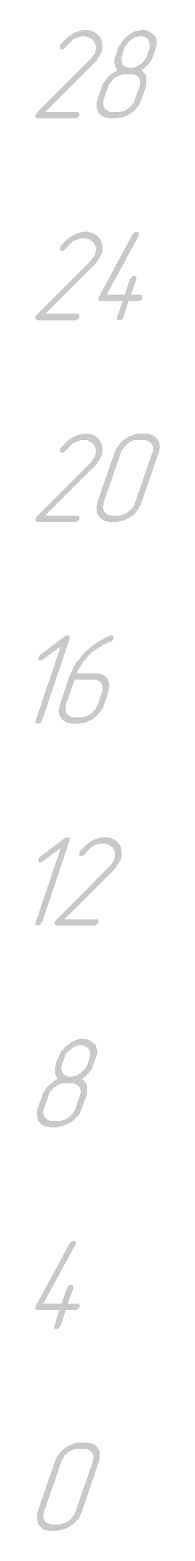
# Model space of a CAD drawing. Extents: x 260 to 1101, y 70 to 664.
# Drawn here: x 1014.2 to 1019.1, y 400.4 to 459.9 of the extents above; entities that cross this region are included whole.
import ezdxf

# ---------------------------------------------------------------- set-up
doc = ezdxf.new("R2010")
doc.units = 0
doc.header["$MEASUREMENT"] = 0
doc.layers.add('PDF _Сплошная заливка', color=7, linetype='CONTINUOUS')

msp = doc.modelspace()

# ---------------------------------------------------------------- hatches: boundary and pattern name
at = {"layer": 'PDF _Сплошная заливка', "transparency": 33554559}
for points in [[(1016.249, 459.89), (1016.274, 459.89), (1016.3, 459.89), (1016.401, 459.864), (1016.478, 459.839), (1016.579, 459.788), (1016.655, 459.737), (1016.706, 459.687), (1016.732, 459.636), (1016.732, 459.636), (1016.757, 459.636), (1016.757, 459.61), (1016.782, 459.585), (1016.808, 459.534), (1016.833, 459.458), (1016.859, 459.382), (1016.859, 459.28), (1016.859, 459.229), (1016.859, 459.153), (1016.859, 459.102), (1016.833, 459.026), (1016.833, 459.026), (1016.833, 459.001), (1016.808, 458.975), (1016.808, 458.95), (1016.782, 458.924), (1016.757, 458.874), (1016.706, 458.798), (1016.706, 458.772), (1016.706, 458.772), (1016.681, 458.747), (1016.655, 458.696), (1016.63, 458.671), (1016.579, 458.62), (1016.554, 458.569), (1016.478, 458.518), (1014.598, 456.639), (1015.868, 456.639), (1015.893, 456.639), (1015.919, 456.613), (1015.944, 456.588), (1015.944, 456.588), (1015.944, 456.562), (1015.944, 456.537), (1015.944, 456.511), (1015.944, 456.511), (1015.944, 456.486), (1015.919, 456.461), (1015.893, 456.435), (1015.868, 456.41), (1015.842, 456.41), (1015.817, 456.384), (1015.792, 456.384), (1014.267, 456.384), (1014.267, 456.384), (1014.242, 456.41), (1014.216, 456.435), (1014.216, 456.435), (1014.191, 456.461), (1014.191, 456.486), (1014.216, 456.511), (1014.216, 456.511), (1014.216, 456.537), (1014.242, 456.588), (1016.325, 458.671), (1016.401, 458.747), (1016.478, 458.848), (1016.478, 458.848), (1016.478, 458.848), (1016.503, 458.874), (1016.503, 458.899), (1016.554, 458.95), (1016.579, 459.026), (1016.579, 459.026), (1016.579, 459.026), (1016.579, 459.077), (1016.605, 459.128), (1016.605, 459.179), (1016.605, 459.255), (1016.579, 459.305), (1016.554, 459.382), (1016.528, 459.432), (1016.503, 459.458), (1016.503, 459.458), (1016.503, 459.483), (1016.478, 459.483), (1016.478, 459.509), (1016.401, 459.534), (1016.35, 459.585), (1016.325, 459.585), (1016.325, 459.585), (1016.3, 459.61), (1016.274, 459.61), (1016.249, 459.61), (1016.198, 459.636), (1016.122, 459.636), (1016.071, 459.636), (1016.046, 459.636), (1015.995, 459.636), (1015.944, 459.61), (1015.893, 459.585), (1015.817, 459.56), (1015.766, 459.534), (1015.741, 459.534), (1015.715, 459.534), (1015.69, 459.483), (1015.639, 459.458), (1015.588, 459.407), (1015.538, 459.356), (1015.461, 459.28), (1015.411, 459.204), (1015.385, 459.204), (1015.385, 459.179), (1015.36, 459.179), (1015.334, 459.153), (1015.334, 459.153), (1015.309, 459.128), (1015.309, 459.128), (1015.258, 459.128), (1015.258, 459.128), (1015.233, 459.128), (1015.207, 459.153), (1015.182, 459.153), (1015.182, 459.153), (1015.182, 459.179), (1015.182, 459.204), (1015.182, 459.255), (1015.207, 459.305), (1015.207, 459.305), (1015.207, 459.305), (1015.207, 459.331), (1015.233, 459.331), (1015.284, 459.407), (1015.334, 459.458), (1015.411, 459.534), (1015.487, 459.61), (1015.588, 459.687), (1015.69, 459.737), (1015.69, 459.737), (1015.69, 459.763), (1015.715, 459.763), (1015.766, 459.788), (1015.842, 459.813), (1015.919, 459.839), (1015.995, 459.864), (1016.096, 459.89), (1016.173, 459.89), (1016.224, 459.89)], [(1016.249, 451.889), (1016.274, 451.889), (1016.3, 451.889), (1016.401, 451.863), (1016.478, 451.838), (1016.579, 451.787), (1016.655, 451.736), (1016.706, 451.685), (1016.732, 451.635), (1016.732, 451.635), (1016.757, 451.635), (1016.757, 451.609), (1016.782, 451.584), (1016.808, 451.533), (1016.833, 451.457), (1016.859, 451.381), (1016.859, 451.279), (1016.859, 451.228), (1016.859, 451.152), (1016.859, 451.101), (1016.833, 451.025), (1016.833, 451.025), (1016.833, 451), (1016.808, 450.974), (1016.808, 450.949), (1016.782, 450.923), (1016.757, 450.873), (1016.706, 450.797), (1016.706, 450.771), (1016.706, 450.771), (1016.681, 450.746), (1016.655, 450.72), (1016.63, 450.67), (1016.579, 450.619), (1016.554, 450.568), (1016.478, 450.517), (1014.598, 448.638), (1015.868, 448.638), (1015.893, 448.638), (1015.919, 448.612), (1015.944, 448.587), (1015.944, 448.587), (1015.944, 448.561), (1015.944, 448.536), (1015.944, 448.511), (1015.944, 448.511), (1015.944, 448.485), (1015.919, 448.46), (1015.893, 448.434), (1015.868, 448.409), (1015.842, 448.409), (1015.817, 448.383), (1015.792, 448.383), (1014.267, 448.383), (1014.267, 448.383), (1014.242, 448.409), (1014.216, 448.434), (1014.216, 448.434), (1014.191, 448.46), (1014.191, 448.485), (1014.216, 448.511), (1014.216, 448.536), (1014.216, 448.536), (1014.242, 448.587), (1016.325, 450.67), (1016.401, 450.746), (1016.478, 450.847), (1016.478, 450.847), (1016.478, 450.873), (1016.503, 450.873), (1016.503, 450.898), (1016.554, 450.949), (1016.579, 451.025), (1016.579, 451.025), (1016.579, 451.051), (1016.579, 451.076), (1016.605, 451.127), (1016.605, 451.178), (1016.605, 451.254), (1016.579, 451.304), (1016.554, 451.381), (1016.528, 451.431), (1016.503, 451.457), (1016.503, 451.457), (1016.503, 451.482), (1016.478, 451.482), (1016.478, 451.508), (1016.401, 451.533), (1016.35, 451.584), (1016.325, 451.584), (1016.325, 451.584), (1016.3, 451.609), (1016.274, 451.609), (1016.249, 451.609), (1016.198, 451.635), (1016.122, 451.635), (1016.071, 451.635), (1016.046, 451.635), (1015.995, 451.635), (1015.944, 451.609), (1015.893, 451.584), (1015.817, 451.559), (1015.766, 451.533), (1015.741, 451.533), (1015.715, 451.533), (1015.69, 451.508), (1015.639, 451.457), (1015.588, 451.406), (1015.538, 451.355), (1015.461, 451.279), (1015.411, 451.203), (1015.385, 451.203), (1015.385, 451.203), (1015.36, 451.178), (1015.334, 451.152), (1015.334, 451.152), (1015.309, 451.127), (1015.309, 451.127), (1015.258, 451.127), (1015.258, 451.127), (1015.233, 451.127), (1015.207, 451.152), (1015.182, 451.152), (1015.182, 451.152), (1015.182, 451.178), (1015.182, 451.203), (1015.182, 451.254), (1015.207, 451.304), (1015.207, 451.304), (1015.207, 451.304), (1015.207, 451.33), (1015.233, 451.355), (1015.284, 451.406), (1015.334, 451.457), (1015.411, 451.533), (1015.487, 451.609), (1015.588, 451.685), (1015.69, 451.736), (1015.69, 451.736), (1015.69, 451.762), (1015.715, 451.762), (1015.766, 451.787), (1015.842, 451.812), (1015.919, 451.838), (1015.995, 451.863), (1016.096, 451.889), (1016.173, 451.889), (1016.224, 451.889)], [(1018.256, 451.889), (1018.281, 451.863), (1018.307, 451.863), (1018.307, 451.838), (1018.307, 451.838), (1018.307, 451.812), (1018.307, 451.762), (1018.307, 451.736), (1017.036, 449.4), (1017.748, 449.4), (1017.951, 450.009), (1017.976, 450.009), (1017.976, 450.034), (1018.002, 450.06), (1018.027, 450.085), (1018.027, 450.111), (1018.053, 450.111), (1018.078, 450.136), (1018.129, 450.136), (1018.129, 450.136), (1018.154, 450.136), (1018.18, 450.136), (1018.205, 450.111), (1018.205, 450.111), (1018.205, 450.085), (1018.205, 450.06), (1018.205, 450.009), (1018.002, 449.4), (1018.383, 449.4), (1018.408, 449.374), (1018.434, 449.374), (1018.459, 449.349), (1018.459, 449.349), (1018.459, 449.323), (1018.459, 449.298), (1018.459, 449.272), (1018.459, 449.247), (1018.434, 449.247), (1018.434, 449.196), (1018.383, 449.171), (1018.383, 449.171), (1018.358, 449.171), (1018.332, 449.146), (1018.281, 449.146), (1017.9, 449.146), (1017.697, 448.511), (1017.697, 448.485), (1017.697, 448.485), (1017.672, 448.434), (1017.646, 448.409), (1017.621, 448.409), (1017.595, 448.409), (1017.57, 448.383), (1017.519, 448.383), (1017.519, 448.383), (1017.519, 448.383), (1017.494, 448.409), (1017.443, 448.409), (1017.443, 448.409), (1017.443, 448.434), (1017.443, 448.46), (1017.443, 448.485), (1017.443, 448.511), (1017.672, 449.146), (1016.782, 449.146), (1016.757, 449.146), (1016.732, 449.146), (1016.706, 449.171), (1016.706, 449.171), (1016.706, 449.196), (1016.706, 449.222), (1016.706, 449.247), (1016.706, 449.272), (1018.053, 451.787), (1018.078, 451.787), (1018.078, 451.812), (1018.103, 451.838), (1018.129, 451.863), (1018.23, 451.889), (1018.23, 451.889)], [(1016.249, 443.888), (1016.274, 443.888), (1016.3, 443.888), (1016.401, 443.862), (1016.478, 443.837), (1016.579, 443.786), (1016.655, 443.735), (1016.706, 443.684), (1016.732, 443.634), (1016.732, 443.634), (1016.757, 443.634), (1016.757, 443.608), (1016.782, 443.583), (1016.808, 443.532), (1016.833, 443.481), (1016.859, 443.38), (1016.859, 443.278), (1016.859, 443.227), (1016.859, 443.151), (1016.859, 443.1), (1016.833, 443.024), (1016.833, 443.024), (1016.833, 442.999), (1016.808, 442.999), (1016.808, 442.948), (1016.782, 442.922), (1016.757, 442.872), (1016.706, 442.796), (1016.706, 442.77), (1016.706, 442.77), (1016.681, 442.745), (1016.655, 442.719), (1016.63, 442.669), (1016.579, 442.618), (1016.554, 442.567), (1016.478, 442.516), (1014.598, 440.637), (1015.868, 440.637), (1015.893, 440.637), (1015.919, 440.611), (1015.944, 440.586), (1015.944, 440.586), (1015.944, 440.56), (1015.944, 440.535), (1015.944, 440.51), (1015.944, 440.51), (1015.944, 440.484), (1015.919, 440.459), (1015.893, 440.433), (1015.868, 440.408), (1015.842, 440.408), (1015.817, 440.382), (1015.792, 440.382), (1014.267, 440.382), (1014.267, 440.382), (1014.242, 440.408), (1014.216, 440.433), (1014.216, 440.433), (1014.191, 440.459), (1014.191, 440.484), (1014.216, 440.51), (1014.216, 440.535), (1014.216, 440.535), (1014.242, 440.586), (1016.325, 442.669), (1016.401, 442.745), (1016.478, 442.846), (1016.478, 442.846), (1016.478, 442.872), (1016.503, 442.872), (1016.503, 442.897), (1016.554, 442.948), (1016.579, 443.024), (1016.579, 443.024), (1016.579, 443.05), (1016.579, 443.075), (1016.605, 443.126), (1016.605, 443.177), (1016.605, 443.253), (1016.579, 443.329), (1016.554, 443.38), (1016.528, 443.431), (1016.503, 443.456), (1016.503, 443.456), (1016.503, 443.481), (1016.478, 443.481), (1016.478, 443.507), (1016.401, 443.532), (1016.35, 443.583), (1016.325, 443.583), (1016.325, 443.583), (1016.3, 443.608), (1016.274, 443.608), (1016.249, 443.634), (1016.198, 443.634), (1016.122, 443.634), (1016.071, 443.634), (1016.046, 443.634), (1015.995, 443.634), (1015.944, 443.608), (1015.893, 443.583), (1015.817, 443.558), (1015.766, 443.532), (1015.741, 443.532), (1015.715, 443.532), (1015.69, 443.507), (1015.639, 443.456), (1015.588, 443.405), (1015.538, 443.354), (1015.461, 443.278), (1015.411, 443.202), (1015.385, 443.202), (1015.385, 443.202), (1015.36, 443.177), (1015.334, 443.151), (1015.334, 443.151), (1015.309, 443.126), (1015.309, 443.126), (1015.258, 443.126), (1015.258, 443.126), (1015.233, 443.126), (1015.207, 443.151), (1015.182, 443.151), (1015.182, 443.177), (1015.182, 443.177), (1015.182, 443.202), (1015.182, 443.253), (1015.207, 443.303), (1015.207, 443.303), (1015.207, 443.303), (1015.207, 443.329), (1015.233, 443.354), (1015.284, 443.405), (1015.334, 443.456), (1015.411, 443.532), (1015.487, 443.608), (1015.588, 443.684), (1015.69, 443.735), (1015.69, 443.735), (1015.69, 443.761), (1015.715, 443.761), (1015.766, 443.786), (1015.842, 443.812), (1015.919, 443.837), (1015.995, 443.862), (1016.096, 443.888), (1016.173, 443.888), (1016.224, 443.888)], [(1015.512, 435.887), (1015.538, 435.861), (1015.563, 435.861), (1015.563, 435.836), (1015.563, 435.836), (1015.563, 435.811), (1015.563, 435.76), (1014.471, 432.509), (1014.445, 432.509), (1014.445, 432.483), (1014.42, 432.432), (1014.394, 432.407), (1014.394, 432.407), (1014.369, 432.407), (1014.318, 432.382), (1014.293, 432.382), (1014.293, 432.382), (1014.267, 432.382), (1014.242, 432.407), (1014.216, 432.407), (1014.216, 432.407), (1014.216, 432.432), (1014.191, 432.458), (1014.216, 432.483), (1014.216, 432.509), (1015.207, 435.455), (1014.496, 434.922), (1014.471, 434.922), (1014.471, 434.896), (1014.445, 434.896), (1014.394, 434.896), (1014.394, 434.896), (1014.369, 434.896), (1014.344, 434.896), (1014.318, 434.922), (1014.318, 434.922), (1014.318, 434.947), (1014.318, 434.972), (1014.318, 435.023), (1014.318, 435.023), (1014.318, 435.023), (1014.344, 435.049), (1014.369, 435.099), (1015.385, 435.861), (1015.385, 435.861), (1015.411, 435.861), (1015.436, 435.887), (1015.487, 435.887), (1015.487, 435.887)], [(1015.512, 427.886), (1015.538, 427.886), (1015.563, 427.86), (1015.563, 427.835), (1015.563, 427.835), (1015.563, 427.81), (1015.563, 427.759), (1014.471, 424.508), (1014.445, 424.508), (1014.445, 424.482), (1014.42, 424.457), (1014.394, 424.406), (1014.394, 424.406), (1014.369, 424.406), (1014.318, 424.381), (1014.293, 424.381), (1014.293, 424.381), (1014.267, 424.381), (1014.242, 424.406), (1014.216, 424.406), (1014.216, 424.431), (1014.216, 424.431), (1014.191, 424.457), (1014.216, 424.482), (1014.216, 424.508), (1015.207, 427.454), (1014.496, 426.921), (1014.471, 426.921), (1014.471, 426.895), (1014.445, 426.895), (1014.394, 426.895), (1014.394, 426.895), (1014.369, 426.895), (1014.344, 426.895), (1014.318, 426.921), (1014.318, 426.921), (1014.318, 426.946), (1014.318, 426.971), (1014.318, 427.022), (1014.318, 427.022), (1014.318, 427.022), (1014.344, 427.048), (1014.369, 427.098), (1015.385, 427.86), (1015.385, 427.86), (1015.411, 427.886), (1015.436, 427.886), (1015.487, 427.886), (1015.487, 427.886)], [(1017.011, 427.886), (1017.036, 427.886), (1017.062, 427.886), (1017.138, 427.86), (1017.24, 427.835), (1017.341, 427.784), (1017.418, 427.733), (1017.468, 427.683), (1017.494, 427.632), (1017.494, 427.632), (1017.519, 427.632), (1017.519, 427.606), (1017.545, 427.606), (1017.57, 427.53), (1017.595, 427.479), (1017.621, 427.378), (1017.621, 427.276), (1017.621, 427.225), (1017.621, 427.149), (1017.621, 427.098), (1017.595, 427.022), (1017.595, 427.022), (1017.595, 426.997), (1017.57, 426.997), (1017.57, 426.946), (1017.545, 426.921), (1017.519, 426.87), (1017.468, 426.793), (1017.468, 426.793), (1017.443, 426.768), (1017.443, 426.743), (1017.418, 426.717), (1017.392, 426.667), (1017.341, 426.616), (1017.29, 426.565), (1017.24, 426.514), (1015.36, 424.634), (1016.63, 424.634), (1016.655, 424.634), (1016.681, 424.634), (1016.706, 424.609), (1016.706, 424.584), (1016.706, 424.558), (1016.706, 424.533), (1016.706, 424.508), (1016.706, 424.508), (1016.706, 424.482), (1016.681, 424.457), (1016.655, 424.431), (1016.63, 424.431), (1016.605, 424.406), (1016.579, 424.381), (1016.554, 424.381), (1015.029, 424.381), (1015.029, 424.381), (1015.004, 424.406), (1014.979, 424.431), (1014.979, 424.431), (1014.953, 424.457), (1014.953, 424.482), (1014.979, 424.508), (1014.979, 424.533), (1014.979, 424.533), (1015.004, 424.584), (1017.087, 426.667), (1017.163, 426.743), (1017.24, 426.844), (1017.24, 426.844), (1017.24, 426.87), (1017.265, 426.87), (1017.265, 426.895), (1017.316, 426.971), (1017.341, 427.022), (1017.341, 427.022), (1017.341, 427.048), (1017.341, 427.073), (1017.367, 427.124), (1017.367, 427.174), (1017.367, 427.251), (1017.341, 427.327), (1017.316, 427.378), (1017.29, 427.429), (1017.265, 427.454), (1017.265, 427.454), (1017.265, 427.479), (1017.24, 427.479), (1017.24, 427.505), (1017.163, 427.53), (1017.113, 427.581), (1017.087, 427.581), (1017.087, 427.606), (1017.062, 427.606), (1017.036, 427.606), (1017.011, 427.632), (1016.96, 427.632), (1016.884, 427.632), (1016.833, 427.632), (1016.808, 427.632), (1016.757, 427.632), (1016.706, 427.606), (1016.655, 427.606), (1016.579, 427.581), (1016.503, 427.53), (1016.503, 427.53), (1016.478, 427.53), (1016.452, 427.505), (1016.401, 427.454), (1016.35, 427.429), (1016.3, 427.352), (1016.224, 427.302), (1016.173, 427.2), (1016.147, 427.2), (1016.147, 427.2), (1016.122, 427.174), (1016.096, 427.149), (1016.096, 427.149), (1016.071, 427.149), (1016.071, 427.124), (1016.02, 427.124), (1016.02, 427.124), (1015.995, 427.124), (1015.969, 427.149), (1015.944, 427.149), (1015.944, 427.174), (1015.944, 427.174), (1015.944, 427.2), (1015.944, 427.251), (1015.969, 427.302), (1015.969, 427.302), (1015.969, 427.302), (1015.969, 427.327), (1015.995, 427.352), (1016.046, 427.403), (1016.096, 427.454), (1016.173, 427.53), (1016.249, 427.606), (1016.35, 427.683), (1016.452, 427.759), (1016.452, 427.759), (1016.452, 427.759), (1016.478, 427.759), (1016.528, 427.784), (1016.605, 427.81), (1016.681, 427.835), (1016.757, 427.86), (1016.859, 427.886), (1016.935, 427.886), (1016.986, 427.886)], [(1015.741, 411.884), (1015.766, 411.884), (1015.792, 411.858), (1015.792, 411.858), (1015.817, 411.833), (1015.817, 411.808), (1015.817, 411.757), (1015.792, 411.731), (1014.521, 409.395), (1015.233, 409.395), (1015.461, 410.004), (1015.461, 410.03), (1015.487, 410.03), (1015.487, 410.055), (1015.512, 410.106), (1015.538, 410.106), (1015.563, 410.131), (1015.588, 410.131), (1015.639, 410.131), (1015.639, 410.131), (1015.665, 410.131), (1015.69, 410.131), (1015.69, 410.106), (1015.715, 410.106), (1015.715, 410.08), (1015.715, 410.055), (1015.715, 410.004), (1015.487, 409.395), (1015.893, 409.395), (1015.893, 409.395), (1015.919, 409.369), (1015.944, 409.344), (1015.944, 409.344), (1015.969, 409.318), (1015.969, 409.293), (1015.969, 409.268), (1015.944, 409.268), (1015.944, 409.242), (1015.919, 409.217), (1015.893, 409.166), (1015.893, 409.166), (1015.868, 409.166), (1015.842, 409.141), (1015.792, 409.141), (1015.411, 409.141), (1015.207, 408.506), (1015.207, 408.506), (1015.182, 408.48), (1015.156, 408.455), (1015.131, 408.404), (1015.131, 408.404), (1015.106, 408.404), (1015.08, 408.404), (1015.029, 408.379), (1015.029, 408.379), (1015.004, 408.404), (1014.979, 408.404), (1014.953, 408.404), (1014.953, 408.429), (1014.953, 408.429), (1014.928, 408.455), (1014.953, 408.48), (1014.953, 408.506), (1015.156, 409.141), (1014.267, 409.141), (1014.267, 409.141), (1014.242, 409.166), (1014.216, 409.166), (1014.191, 409.166), (1014.191, 409.191), (1014.191, 409.217), (1014.216, 409.268), (1014.216, 409.293), (1015.563, 411.782), (1015.563, 411.782), (1015.588, 411.808), (1015.614, 411.833), (1015.639, 411.858), (1015.715, 411.884)]]:
    msp.add_hatch(color=256, dxfattribs=at).paths.add_polyline_path(points)
h = msp.add_hatch(color=256, dxfattribs=at)
h.paths.add_polyline_path([(1018.383, 459.636), (1018.358, 459.636), (1018.307, 459.636), (1018.256, 459.61), (1018.205, 459.61), (1018.129, 459.585), (1018.053, 459.534), (1017.976, 459.483), (1017.976, 459.483), (1017.951, 459.458), (1017.926, 459.432), (1017.875, 459.407), (1017.849, 459.331), (1017.799, 459.28), (1017.748, 459.204), (1017.722, 459.128), (1017.646, 458.874), (1017.646, 458.874), (1017.621, 458.848), (1017.621, 458.798), (1017.621, 458.772), (1017.621, 458.696), (1017.621, 458.645), (1017.646, 458.594), (1017.672, 458.518), (1017.672, 458.518), (1017.672, 458.518), (1017.697, 458.493), (1017.722, 458.467), (1017.773, 458.442), (1017.824, 458.417), (1017.9, 458.391), (1017.976, 458.391), (1018.002, 458.391), (1018.027, 458.391), (1018.078, 458.391), (1018.154, 458.417), (1018.205, 458.442), (1018.281, 458.493), (1018.358, 458.518), (1018.358, 458.543), (1018.383, 458.543), (1018.434, 458.594), (1018.459, 458.62), (1018.51, 458.671), (1018.561, 458.747), (1018.611, 458.798), (1018.637, 458.874), (1018.713, 459.128), (1018.739, 459.153), (1018.739, 459.179), (1018.739, 459.204), (1018.739, 459.255), (1018.739, 459.305), (1018.739, 459.382), (1018.713, 459.432), (1018.688, 459.483), (1018.688, 459.483), (1018.688, 459.509), (1018.662, 459.534), (1018.611, 459.56), (1018.586, 459.585), (1018.535, 459.61), (1018.459, 459.636)], flags=0)
h.paths.add_polyline_path([(1018.002, 458.137), (1017.722, 458.137), (1017.672, 458.137), (1017.621, 458.112), (1017.57, 458.086), (1017.494, 458.061), (1017.418, 458.035), (1017.341, 457.985), (1017.341, 457.985), (1017.316, 457.959), (1017.29, 457.934), (1017.24, 457.883), (1017.189, 457.832), (1017.163, 457.781), (1017.113, 457.705), (1017.087, 457.629), (1016.909, 457.147), (1016.909, 457.121), (1016.909, 457.096), (1016.909, 457.07), (1016.884, 457.02), (1016.884, 456.969), (1016.909, 456.892), (1016.909, 456.842), (1016.935, 456.791), (1016.96, 456.791), (1016.96, 456.765), (1016.986, 456.74), (1017.011, 456.715), (1017.062, 456.689), (1017.113, 456.664), (1017.189, 456.639), (1017.24, 456.639), (1017.545, 456.639), (1017.57, 456.639), (1017.621, 456.664), (1017.697, 456.664), (1017.748, 456.689), (1017.824, 456.74), (1017.9, 456.791), (1017.9, 456.791), (1017.926, 456.816), (1017.976, 456.842), (1018.002, 456.892), (1018.053, 456.943), (1018.103, 456.994), (1018.129, 457.07), (1018.154, 457.147), (1018.332, 457.629), (1018.332, 457.654), (1018.332, 457.68), (1018.358, 457.705), (1018.358, 457.756), (1018.358, 457.807), (1018.358, 457.883), (1018.332, 457.934), (1018.307, 457.985), (1018.307, 457.985), (1018.307, 458.01), (1018.281, 458.035), (1018.23, 458.061), (1018.205, 458.086), (1018.154, 458.112), (1018.078, 458.137)], flags=0)
h.paths.add_polyline_path([(1018.535, 459.89), (1018.586, 459.89), (1018.637, 459.864), (1018.713, 459.839), (1018.789, 459.788), (1018.866, 459.737), (1018.942, 459.661), (1018.942, 459.661), (1018.942, 459.661), (1018.967, 459.636), (1018.967, 459.61), (1018.993, 459.56), (1018.993, 459.534), (1019.018, 459.483), (1019.018, 459.432), (1019.018, 459.305), (1018.993, 459.229), (1018.967, 459.128), (1018.891, 458.874), (1018.866, 458.874), (1018.866, 458.848), (1018.866, 458.823), (1018.84, 458.772), (1018.815, 458.721), (1018.789, 458.671), (1018.713, 458.569), (1018.688, 458.543), (1018.688, 458.543), (1018.662, 458.518), (1018.637, 458.467), (1018.586, 458.442), (1018.535, 458.391), (1018.484, 458.34), (1018.408, 458.29), (1018.408, 458.29), (1018.434, 458.29), (1018.459, 458.264), (1018.484, 458.239), (1018.51, 458.188), (1018.561, 458.162), (1018.586, 458.086), (1018.611, 458.035), (1018.611, 458.01), (1018.611, 458.01), (1018.611, 457.959), (1018.611, 457.909), (1018.611, 457.858), (1018.611, 457.781), (1018.611, 457.705), (1018.586, 457.629), (1018.408, 457.121), (1018.408, 457.121), (1018.408, 457.121), (1018.408, 457.096), (1018.383, 457.07), (1018.358, 457.02), (1018.332, 456.943), (1018.281, 456.867), (1018.205, 456.791), (1018.129, 456.689), (1018.027, 456.613), (1018.002, 456.613), (1018.002, 456.588), (1017.976, 456.588), (1017.976, 456.562), (1017.926, 456.562), (1017.9, 456.537), (1017.824, 456.486), (1017.748, 456.461), (1017.646, 456.41), (1017.519, 456.41), (1017.418, 456.384), (1017.138, 456.384), (1017.113, 456.384), (1017.062, 456.41), (1017.011, 456.41), (1016.935, 456.435), (1016.859, 456.486), (1016.782, 456.537), (1016.706, 456.613), (1016.706, 456.613), (1016.706, 456.639), (1016.681, 456.689), (1016.655, 456.74), (1016.63, 456.816), (1016.63, 456.918), (1016.63, 457.02), (1016.655, 457.07), (1016.655, 457.121), (1016.833, 457.629), (1016.833, 457.654), (1016.859, 457.68), (1016.859, 457.705), (1016.884, 457.756), (1016.909, 457.807), (1016.96, 457.858), (1017.011, 457.934), (1017.062, 458.01), (1017.062, 458.01), (1017.087, 458.035), (1017.113, 458.061), (1017.189, 458.112), (1017.24, 458.162), (1017.29, 458.188), (1017.367, 458.239), (1017.468, 458.29), (1017.443, 458.315), (1017.443, 458.315), (1017.418, 458.34), (1017.418, 458.366), (1017.392, 458.417), (1017.367, 458.442), (1017.367, 458.493), (1017.341, 458.543), (1017.341, 458.569), (1017.341, 458.594), (1017.341, 458.62), (1017.341, 458.645), (1017.341, 458.696), (1017.341, 458.772), (1017.367, 458.823), (1017.392, 458.874), (1017.468, 459.128), (1017.468, 459.153), (1017.468, 459.153), (1017.494, 459.153), (1017.494, 459.179), (1017.519, 459.255), (1017.57, 459.305), (1017.621, 459.407), (1017.672, 459.483), (1017.773, 459.585), (1017.875, 459.661), (1017.875, 459.687), (1017.9, 459.687), (1017.926, 459.712), (1017.976, 459.737), (1018.002, 459.763), (1018.053, 459.788), (1018.154, 459.839), (1018.307, 459.864), (1018.383, 459.89), (1018.51, 459.89)], flags=0)
h = msp.add_hatch(color=256, dxfattribs=at)
h.paths.add_polyline_path([(1018.51, 443.634), (1018.23, 443.634), (1018.18, 443.634), (1018.129, 443.634), (1018.078, 443.608), (1018.002, 443.583), (1017.926, 443.532), (1017.849, 443.481), (1017.849, 443.481), (1017.824, 443.456), (1017.799, 443.431), (1017.748, 443.38), (1017.722, 443.329), (1017.672, 443.278), (1017.621, 443.202), (1017.595, 443.126), (1016.909, 441.144), (1016.909, 441.119), (1016.909, 441.119), (1016.909, 441.068), (1016.884, 441.018), (1016.884, 440.967), (1016.909, 440.891), (1016.909, 440.84), (1016.935, 440.789), (1016.96, 440.789), (1016.96, 440.763), (1016.986, 440.738), (1017.011, 440.713), (1017.062, 440.687), (1017.113, 440.662), (1017.189, 440.637), (1017.24, 440.637), (1017.519, 440.637), (1017.57, 440.637), (1017.621, 440.662), (1017.672, 440.687), (1017.748, 440.687), (1017.824, 440.738), (1017.9, 440.789), (1017.9, 440.789), (1017.926, 440.814), (1017.951, 440.84), (1018.002, 440.891), (1018.053, 440.916), (1018.078, 440.992), (1018.129, 441.068), (1018.154, 441.144), (1018.84, 443.126), (1018.84, 443.151), (1018.866, 443.177), (1018.866, 443.202), (1018.866, 443.253), (1018.866, 443.303), (1018.866, 443.38), (1018.84, 443.431), (1018.815, 443.481), (1018.815, 443.481), (1018.789, 443.507), (1018.764, 443.532), (1018.739, 443.558), (1018.688, 443.583), (1018.637, 443.608), (1018.586, 443.634)], flags=0)
h.paths.add_polyline_path([(1018.662, 443.888), (1018.713, 443.888), (1018.764, 443.862), (1018.84, 443.837), (1018.916, 443.786), (1018.993, 443.735), (1019.043, 443.659), (1019.069, 443.659), (1019.069, 443.634), (1019.094, 443.583), (1019.12, 443.532), (1019.12, 443.431), (1019.145, 443.354), (1019.12, 443.253), (1019.12, 443.202), (1019.094, 443.126), (1018.408, 441.144), (1018.408, 441.119), (1018.408, 441.119), (1018.408, 441.094), (1018.383, 441.068), (1018.358, 441.018), (1018.332, 440.967), (1018.281, 440.865), (1018.205, 440.789), (1018.129, 440.687), (1018.027, 440.611), (1018.002, 440.611), (1018.002, 440.586), (1017.976, 440.586), (1017.976, 440.56), (1017.926, 440.56), (1017.9, 440.535), (1017.824, 440.51), (1017.748, 440.459), (1017.646, 440.433), (1017.519, 440.408), (1017.418, 440.382), (1017.138, 440.382), (1017.113, 440.382), (1017.062, 440.408), (1016.986, 440.408), (1016.935, 440.433), (1016.859, 440.484), (1016.782, 440.535), (1016.706, 440.611), (1016.706, 440.611), (1016.706, 440.637), (1016.681, 440.687), (1016.655, 440.738), (1016.63, 440.84), (1016.63, 440.916), (1016.63, 441.018), (1016.655, 441.068), (1016.655, 441.144), (1017.341, 443.126), (1017.341, 443.151), (1017.341, 443.151), (1017.367, 443.177), (1017.367, 443.202), (1017.392, 443.253), (1017.443, 443.329), (1017.494, 443.405), (1017.545, 443.481), (1017.646, 443.583), (1017.748, 443.659), (1017.748, 443.659), (1017.748, 443.684), (1017.773, 443.684), (1017.799, 443.71), (1017.824, 443.71), (1017.849, 443.735), (1017.926, 443.786), (1018.027, 443.812), (1018.129, 443.862), (1018.23, 443.888), (1018.281, 443.888), (1018.637, 443.888)], flags=0)
h = msp.add_hatch(color=256, dxfattribs=at)
h.paths.add_polyline_path([(1016.503, 434.134), (1015.766, 434.134), (1015.411, 433.143), (1015.411, 433.118), (1015.411, 433.118), (1015.411, 433.067), (1015.411, 433.017), (1015.411, 432.966), (1015.411, 432.89), (1015.411, 432.839), (1015.461, 432.788), (1015.461, 432.788), (1015.487, 432.763), (1015.487, 432.737), (1015.538, 432.712), (1015.563, 432.686), (1015.614, 432.661), (1015.69, 432.636), (1015.766, 432.636), (1016.046, 432.636), (1016.096, 432.636), (1016.147, 432.661), (1016.198, 432.686), (1016.274, 432.686), (1016.325, 432.737), (1016.401, 432.788), (1016.427, 432.788), (1016.452, 432.813), (1016.478, 432.839), (1016.503, 432.89), (1016.554, 432.94), (1016.605, 432.991), (1016.63, 433.067), (1016.681, 433.143), (1016.833, 433.626), (1016.859, 433.652), (1016.859, 433.677), (1016.859, 433.702), (1016.859, 433.753), (1016.859, 433.804), (1016.859, 433.88), (1016.859, 433.931), (1016.808, 433.982), (1016.808, 433.982), (1016.808, 434.007), (1016.782, 434.032), (1016.757, 434.058), (1016.706, 434.083), (1016.655, 434.109), (1016.579, 434.134)], flags=0)
h.paths.add_polyline_path([(1017.265, 435.887), (1017.29, 435.861), (1017.316, 435.836), (1017.316, 435.836), (1017.316, 435.811), (1017.316, 435.785), (1017.316, 435.76), (1017.316, 435.76), (1017.29, 435.734), (1017.29, 435.709), (1017.265, 435.683), (1017.265, 435.683), (1017.265, 435.683), (1017.24, 435.658), (1017.189, 435.633), (1017.138, 435.633), (1017.087, 435.607), (1016.96, 435.531), (1016.935, 435.531), (1016.935, 435.531), (1016.909, 435.531), (1016.884, 435.506), (1016.859, 435.48), (1016.808, 435.455), (1016.732, 435.404), (1016.706, 435.404), (1016.681, 435.379), (1016.655, 435.353), (1016.605, 435.328), (1016.528, 435.277), (1016.452, 435.226), (1016.376, 435.15), (1016.3, 435.074), (1016.3, 435.074), (1016.274, 435.049), (1016.249, 435.023), (1016.224, 434.972), (1016.173, 434.922), (1016.122, 434.871), (1016.071, 434.794), (1016.02, 434.718), (1016.02, 434.718), (1016.02, 434.693), (1015.995, 434.668), (1015.969, 434.617), (1015.944, 434.566), (1015.893, 434.515), (1015.868, 434.439), (1015.842, 434.388), (1016.63, 434.388), (1016.655, 434.388), (1016.706, 434.388), (1016.782, 434.363), (1016.859, 434.337), (1016.935, 434.287), (1017.011, 434.236), (1017.062, 434.16), (1017.062, 434.16), (1017.087, 434.134), (1017.087, 434.083), (1017.113, 434.032), (1017.138, 433.931), (1017.138, 433.855), (1017.113, 433.753), (1017.113, 433.702), (1017.087, 433.626), (1016.935, 433.143), (1016.935, 433.118), (1016.909, 433.118), (1016.909, 433.093), (1016.909, 433.093), (1016.884, 433.017), (1016.833, 432.94), (1016.782, 432.864), (1016.706, 432.788), (1016.63, 432.686), (1016.528, 432.61), (1016.528, 432.61), (1016.503, 432.585), (1016.503, 432.585), (1016.478, 432.559), (1016.452, 432.559), (1016.427, 432.534), (1016.35, 432.509), (1016.249, 432.458), (1016.147, 432.407), (1016.02, 432.407), (1015.919, 432.382), (1015.639, 432.382), (1015.614, 432.382), (1015.563, 432.407), (1015.512, 432.407), (1015.436, 432.432), (1015.36, 432.483), (1015.284, 432.534), (1015.233, 432.61), (1015.207, 432.61), (1015.207, 432.636), (1015.182, 432.686), (1015.156, 432.737), (1015.131, 432.839), (1015.131, 432.915), (1015.156, 433.017), (1015.156, 433.067), (1015.182, 433.143), (1015.538, 434.236), (1015.538, 434.261), (1015.563, 434.261), (1015.563, 434.287), (1015.588, 434.337), (1015.614, 434.388), (1015.639, 434.439), (1015.665, 434.49), (1015.69, 434.566), (1015.766, 434.718), (1015.868, 434.871), (1015.944, 434.947), (1015.995, 435.023), (1016.071, 435.125), (1016.147, 435.201), (1016.147, 435.201), (1016.173, 435.226), (1016.198, 435.252), (1016.224, 435.277), (1016.274, 435.328), (1016.325, 435.353), (1016.376, 435.404), (1016.452, 435.455), (1016.503, 435.506), (1016.605, 435.582), (1016.681, 435.633), (1016.782, 435.683), (1016.96, 435.785), (1017.062, 435.836), (1017.189, 435.887), (1017.24, 435.887), (1017.24, 435.887)], flags=0)
h = msp.add_hatch(color=256, dxfattribs=at)
h.paths.add_polyline_path([(1016.02, 419.631), (1015.995, 419.631), (1015.944, 419.631), (1015.893, 419.631), (1015.842, 419.605), (1015.766, 419.58), (1015.69, 419.529), (1015.614, 419.478), (1015.614, 419.478), (1015.588, 419.453), (1015.563, 419.428), (1015.512, 419.402), (1015.461, 419.351), (1015.411, 419.275), (1015.385, 419.224), (1015.36, 419.148), (1015.258, 418.869), (1015.258, 418.869), (1015.258, 418.843), (1015.258, 418.818), (1015.233, 418.767), (1015.233, 418.716), (1015.258, 418.64), (1015.258, 418.589), (1015.284, 418.539), (1015.309, 418.513), (1015.309, 418.513), (1015.334, 418.488), (1015.36, 418.462), (1015.411, 418.437), (1015.461, 418.412), (1015.512, 418.386), (1015.588, 418.386), (1015.639, 418.386), (1015.665, 418.386), (1015.715, 418.412), (1015.792, 418.437), (1015.842, 418.437), (1015.919, 418.488), (1015.995, 418.539), (1015.995, 418.539), (1016.02, 418.564), (1016.071, 418.589), (1016.096, 418.64), (1016.147, 418.666), (1016.198, 418.742), (1016.224, 418.818), (1016.274, 418.869), (1016.35, 419.148), (1016.35, 419.148), (1016.35, 419.173), (1016.376, 419.224), (1016.376, 419.25), (1016.376, 419.326), (1016.376, 419.377), (1016.35, 419.428), (1016.325, 419.478), (1016.325, 419.504), (1016.3, 419.504), (1016.274, 419.529), (1016.249, 419.554), (1016.198, 419.58), (1016.147, 419.605), (1016.096, 419.631)], flags=0)
h.paths.add_polyline_path([(1015.639, 418.132), (1015.36, 418.132), (1015.309, 418.132), (1015.258, 418.132), (1015.207, 418.107), (1015.131, 418.081), (1015.055, 418.031), (1014.979, 417.98), (1014.979, 417.98), (1014.953, 417.954), (1014.928, 417.929), (1014.877, 417.878), (1014.826, 417.827), (1014.775, 417.777), (1014.75, 417.7), (1014.725, 417.624), (1014.547, 417.142), (1014.547, 417.116), (1014.547, 417.116), (1014.521, 417.065), (1014.521, 417.014), (1014.521, 416.964), (1014.521, 416.913), (1014.547, 416.837), (1014.572, 416.786), (1014.572, 416.786), (1014.598, 416.761), (1014.623, 416.735), (1014.648, 416.71), (1014.699, 416.684), (1014.75, 416.659), (1014.801, 416.634), (1014.877, 416.634), (1015.156, 416.634), (1015.207, 416.634), (1015.258, 416.659), (1015.309, 416.684), (1015.385, 416.684), (1015.461, 416.735), (1015.538, 416.786), (1015.538, 416.786), (1015.563, 416.811), (1015.588, 416.837), (1015.639, 416.888), (1015.69, 416.938), (1015.715, 416.989), (1015.766, 417.065), (1015.792, 417.142), (1015.969, 417.624), (1015.969, 417.65), (1015.969, 417.675), (1015.995, 417.7), (1015.995, 417.751), (1015.995, 417.827), (1015.995, 417.878), (1015.969, 417.929), (1015.944, 417.98), (1015.944, 418.005), (1015.919, 418.005), (1015.893, 418.031), (1015.868, 418.056), (1015.817, 418.081), (1015.766, 418.107), (1015.715, 418.132)], flags=0)
h.paths.add_polyline_path([(1016.147, 419.885), (1016.198, 419.885), (1016.274, 419.859), (1016.35, 419.834), (1016.427, 419.783), (1016.503, 419.732), (1016.579, 419.656), (1016.579, 419.656), (1016.579, 419.656), (1016.605, 419.631), (1016.605, 419.605), (1016.63, 419.554), (1016.63, 419.529), (1016.655, 419.478), (1016.655, 419.428), (1016.655, 419.301), (1016.63, 419.224), (1016.605, 419.148), (1016.503, 418.869), (1016.503, 418.869), (1016.503, 418.843), (1016.478, 418.818), (1016.478, 418.767), (1016.452, 418.716), (1016.427, 418.666), (1016.325, 418.564), (1016.325, 418.564), (1016.325, 418.539), (1016.3, 418.513), (1016.249, 418.488), (1016.224, 418.437), (1016.173, 418.386), (1016.096, 418.335), (1016.046, 418.31), (1016.046, 418.284), (1016.071, 418.284), (1016.096, 418.259), (1016.122, 418.234), (1016.147, 418.208), (1016.173, 418.158), (1016.224, 418.107), (1016.249, 418.031), (1016.249, 418.031), (1016.249, 418.005), (1016.249, 417.954), (1016.249, 417.904), (1016.249, 417.853), (1016.249, 417.777), (1016.249, 417.726), (1016.224, 417.624), (1016.046, 417.142), (1016.046, 417.116), (1016.046, 417.116), (1016.046, 417.091), (1016.02, 417.091), (1015.995, 417.014), (1015.969, 416.938), (1015.919, 416.862), (1015.842, 416.786), (1015.741, 416.684), (1015.639, 416.608), (1015.639, 416.608), (1015.639, 416.583), (1015.614, 416.583), (1015.588, 416.583), (1015.563, 416.557), (1015.538, 416.532), (1015.461, 416.507), (1015.36, 416.456), (1015.258, 416.43), (1015.156, 416.405), (1015.029, 416.38), (1014.775, 416.38), (1014.75, 416.405), (1014.699, 416.405), (1014.623, 416.405), (1014.547, 416.43), (1014.471, 416.481), (1014.42, 416.532), (1014.344, 416.608), (1014.344, 416.608), (1014.318, 416.634), (1014.293, 416.684), (1014.293, 416.761), (1014.267, 416.837), (1014.267, 416.913), (1014.267, 417.014), (1014.267, 417.065), (1014.293, 417.142), (1014.471, 417.624), (1014.471, 417.65), (1014.471, 417.675), (1014.496, 417.7), (1014.521, 417.751), (1014.547, 417.802), (1014.598, 417.878), (1014.623, 417.929), (1014.699, 418.005), (1014.699, 418.005), (1014.725, 418.031), (1014.75, 418.056), (1014.801, 418.107), (1014.877, 418.158), (1014.928, 418.208), (1015.004, 418.259), (1015.08, 418.31), (1015.08, 418.31), (1015.08, 418.31), (1015.055, 418.335), (1015.055, 418.361), (1015.029, 418.412), (1015.004, 418.462), (1014.979, 418.513), (1014.979, 418.564), (1014.979, 418.564), (1014.979, 418.589), (1014.979, 418.615), (1014.979, 418.666), (1014.979, 418.691), (1014.979, 418.767), (1015.004, 418.818), (1015.004, 418.894), (1015.106, 419.148), (1015.106, 419.148), (1015.106, 419.148), (1015.106, 419.173), (1015.131, 419.173), (1015.156, 419.25), (1015.182, 419.301), (1015.233, 419.402), (1015.309, 419.478), (1015.385, 419.58), (1015.512, 419.656), (1015.512, 419.682), (1015.538, 419.682), (1015.563, 419.707), (1015.588, 419.732), (1015.639, 419.758), (1015.69, 419.783), (1015.792, 419.834), (1015.944, 419.885), (1016.02, 419.885)], flags=0)
h = msp.add_hatch(color=256, dxfattribs=at)
h.paths.add_polyline_path([(1016.147, 403.629), (1015.868, 403.629), (1015.817, 403.629), (1015.766, 403.629), (1015.715, 403.603), (1015.639, 403.578), (1015.563, 403.527), (1015.487, 403.502), (1015.487, 403.476), (1015.461, 403.476), (1015.436, 403.426), (1015.385, 403.4), (1015.334, 403.349), (1015.309, 403.273), (1015.258, 403.197), (1015.233, 403.121), (1014.547, 401.14), (1014.547, 401.14), (1014.547, 401.114), (1014.521, 401.063), (1014.521, 401.013), (1014.521, 400.962), (1014.521, 400.911), (1014.547, 400.835), (1014.572, 400.784), (1014.572, 400.784), (1014.598, 400.759), (1014.623, 400.733), (1014.648, 400.708), (1014.699, 400.682), (1014.75, 400.657), (1014.801, 400.657), (1014.877, 400.632), (1015.156, 400.632), (1015.207, 400.657), (1015.258, 400.657), (1015.309, 400.682), (1015.385, 400.708), (1015.461, 400.733), (1015.512, 400.784), (1015.538, 400.784), (1015.563, 400.809), (1015.588, 400.835), (1015.639, 400.886), (1015.665, 400.936), (1015.715, 400.987), (1015.766, 401.063), (1015.792, 401.14), (1016.478, 403.121), (1016.478, 403.146), (1016.478, 403.172), (1016.503, 403.197), (1016.503, 403.248), (1016.503, 403.324), (1016.503, 403.375), (1016.478, 403.426), (1016.452, 403.476), (1016.452, 403.502), (1016.427, 403.502), (1016.401, 403.527), (1016.376, 403.553), (1016.325, 403.578), (1016.274, 403.629), (1016.224, 403.629)], flags=0)
h.paths.add_polyline_path([(1016.274, 403.883), (1016.325, 403.883), (1016.401, 403.857), (1016.478, 403.832), (1016.554, 403.807), (1016.63, 403.73), (1016.681, 403.68), (1016.681, 403.654), (1016.706, 403.629), (1016.732, 403.578), (1016.757, 403.527), (1016.757, 403.451), (1016.757, 403.349), (1016.757, 403.248), (1016.757, 403.197), (1016.732, 403.146), (1016.046, 401.14), (1016.046, 401.14), (1016.046, 401.114), (1016.046, 401.089), (1016.02, 401.089), (1015.995, 401.013), (1015.969, 400.962), (1015.919, 400.86), (1015.842, 400.784), (1015.741, 400.682), (1015.639, 400.606), (1015.639, 400.606), (1015.639, 400.606), (1015.614, 400.581), (1015.588, 400.581), (1015.563, 400.555), (1015.538, 400.53), (1015.461, 400.505), (1015.36, 400.454), (1015.258, 400.428), (1015.156, 400.403), (1015.029, 400.378), (1014.75, 400.378), (1014.75, 400.403), (1014.699, 400.403), (1014.623, 400.403), (1014.547, 400.428), (1014.471, 400.479), (1014.42, 400.53), (1014.344, 400.606), (1014.344, 400.606), (1014.318, 400.632), (1014.293, 400.682), (1014.293, 400.759), (1014.267, 400.835), (1014.267, 400.911), (1014.267, 401.013), (1014.267, 401.063), (1014.293, 401.14), (1014.979, 403.146), (1014.979, 403.146), (1014.979, 403.146), (1014.979, 403.172), (1015.004, 403.197), (1015.029, 403.248), (1015.055, 403.324), (1015.131, 403.4), (1015.182, 403.476), (1015.258, 403.578), (1015.36, 403.654), (1015.385, 403.68), (1015.385, 403.68), (1015.411, 403.68), (1015.411, 403.705), (1015.461, 403.705), (1015.487, 403.73), (1015.563, 403.781), (1015.639, 403.807), (1015.766, 403.857), (1015.868, 403.883), (1015.919, 403.883)], flags=0)

doc.saveas('drawing.dxf')
